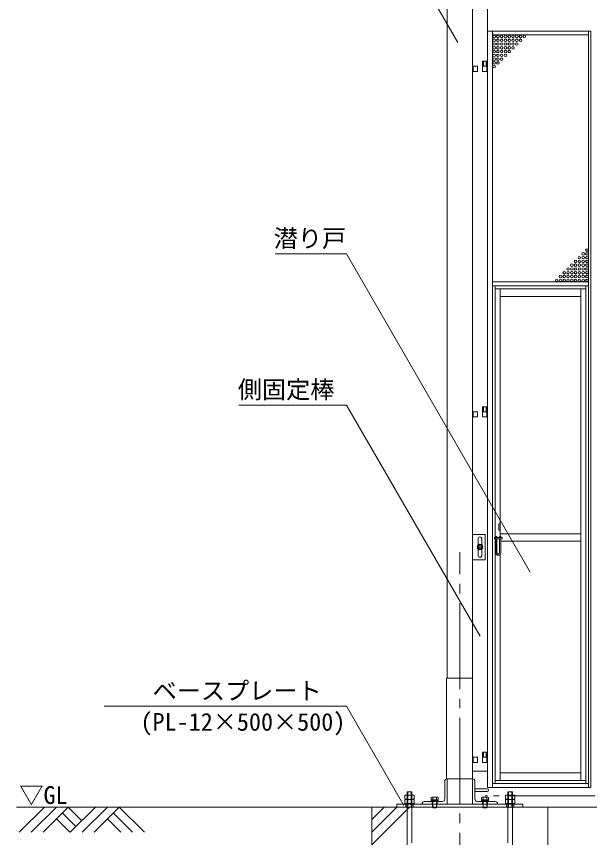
# Model space of a CAD drawing. Units: millimetres, scale not verified. Extents: x -48980 to -28855, y -14438 to 14438.
# Drawn here: x -46792 to -44515, y 3591 to 6851 of the extents above; entities that cross this region are included whole.
import ezdxf
from ezdxf.enums import TextEntityAlignment as Align

# ---------------------------------------------------------------- set-up
doc = ezdxf.new("R2010")
doc.units = ezdxf.units.MM
doc.header["$LTSCALE"] = 38
for name, pattern in [('CHAIN2', [12, 9, -1, 1, -1]), ('DASHED1', [1.8, 1.2, -0.6]), ('DOUBLE_CHAIN2', [12.8, 9, -1, 0.6, -0.6, 0.6, -1])]:
    doc.linetypes.add(name, pattern=pattern)
for name, color, linetype, lineweight in [('0-2_ACCG-3018', 7, 'Continuous', 18), ('0-5_ﾍﾞｰｽﾗｲﾝ', 5, 'Continuous', 18), ('0-6_ﾎﾞﾙﾄ類', 2, 'Continuous', 18), ('0-8_ﾜｲﾔｰﾛｰﾌﾟ', 7, 'DOUBLE_CHAIN2', 18), ('0-9_基礎工事用PCA小', 7, 'Continuous', 18), ('0-C_側固定棒', 7, 'Continuous', 18), ('1-2_通芯', 1, 'CHAIN2', 18), ('1-5_標準ﾊﾟﾈﾙ', 7, 'Continuous', 18), ('1-6_標準柱', 7, 'Continuous', 18), ('1-7_文字', 7, 'Continuous', 18)]:
    doc.layers.add(name, color=color, linetype=linetype, lineweight=lineweight)
doc.styles.add('ＭＳ ゴシック', font='')
doc.styles.get('ＭＳ ゴシック').set_extended_font_data('MS Gothic')

msp = doc.modelspace()

# ---------------------------------------------------------------- linework, layer by layer
at = {"layer": '0-2_ACCG-3018'}
for centre in [(-44893.95, 6771.55), (-44893.95, 6756.55), (-44878.95, 6771.55), (-44878.95, 6756.55), (-44863.95, 6771.55), (-44863.95, 6756.55), (-44848.95, 6771.55), (-44848.95, 6756.55), (-44833.95, 6771.55), (-44833.95, 6756.55), (-44818.95, 6771.55), (-44818.95, 6756.55), (-44803.95, 6771.55), (-44803.95, 6756.55), (-44788.95, 6771.55), (-44788.95, 6756.55), (-44773.95, 6771.55), (-44893.95, 6741.55), (-44893.95, 6726.55), (-44893.95, 6711.55), (-44878.95, 6741.55), (-44878.95, 6726.55), (-44878.95, 6711.55), (-44863.95, 6741.55), (-44863.95, 6726.55), (-44863.95, 6711.55), (-44848.95, 6741.55), (-44848.95, 6726.55), (-44848.95, 6711.55), (-44833.95, 6741.55), (-44833.95, 6726.55), (-44833.95, 6711.55), (-44818.95, 6741.55), (-44818.95, 6726.55), (-44803.95, 6741.55), (-44893.95, 6696.55), (-44893.95, 6681.55), (-44878.95, 6696.55), (-44878.95, 6681.55), (-44863.95, 6696.55), (-44863.95, 6681.55), (-44848.95, 6696.55), (-44893.95, 6666.55), (-44893.95, 6651.55), (-44878.95, 6666.55), (-44540.45, 5908.55), (-44525.45, 5923.55), (-44525.45, 5908.55), (-44585.45, 5863.55), (-44570.45, 5878.55), (-44570.45, 5863.55), (-44555.45, 5893.55), (-44555.45, 5878.55), (-44555.45, 5863.55), (-44540.45, 5893.55), (-44540.45, 5878.55), (-44540.45, 5863.55), (-44525.45, 5893.55), (-44525.45, 5878.55), (-44525.45, 5863.55), (-44615.45, 5833.55), (-44600.45, 5848.55), (-44600.45, 5833.55), (-44585.45, 5848.55), (-44585.45, 5833.55), (-44570.45, 5848.55), (-44570.45, 5833.55), (-44555.45, 5848.55), (-44555.45, 5833.55), (-44540.45, 5848.55), (-44540.45, 5833.55), (-44525.45, 5848.55), (-44525.45, 5833.55), (-44645.45, 5803.55), (-44630.45, 5818.55), (-44630.45, 5803.55), (-44615.45, 5818.55), (-44615.45, 5803.55), (-44600.45, 5818.55), (-44600.45, 5803.55), (-44585.45, 5818.55), (-44585.45, 5803.55), (-44570.45, 5818.55), (-44570.45, 5803.55), (-44555.45, 5818.55), (-44555.45, 5803.55), (-44540.45, 5818.55), (-44540.45, 5803.55), (-44525.45, 5818.55), (-44525.45, 5803.55)]:
    msp.add_circle(centre, 5, dxfattribs=at)
at = {"layer": '0-5_ﾍﾞｰｽﾗｲﾝ'}
msp.add_line((-46791.7, 3712.5), (-39180.2, 3712.5), dxfattribs=at)
at = {"layer": '0-6_ﾎﾞﾙﾄ類'}
for p, q in [((-45239.72, 3744.53), (-45239.72, 3759.1)), ((-45220.68, 3744.53), (-45220.68, 3759.1)), ((-45142.02, 3751.5), (-45143.88, 3750.45)), ((-45143.88, 3750.45), (-45143.88, 3741.7)), ((-45142.02, 3751.5), (-45118.38, 3751.5)), ((-45137.03, 3750.45), (-45137.03, 3741.7)), ((-45123.38, 3750.45), (-45123.38, 3741.7)), ((-45118.38, 3751.5), (-45116.53, 3750.45)), ((-45116.53, 3750.45), (-45116.53, 3741.7)), ((-44942.03, 3751.5), (-44943.88, 3750.45)), ((-44943.88, 3750.45), (-44943.88, 3741.7)), ((-44942.03, 3751.5), (-44918.38, 3751.5)), ((-44937.03, 3750.45), (-44937.03, 3741.7)), ((-44923.38, 3750.45), (-44923.38, 3741.7)), ((-44918.38, 3751.5), (-44916.53, 3750.45)), ((-44916.53, 3750.45), (-44916.53, 3741.7)), ((-44839.72, 3744.53), (-44839.72, 3759.1)), ((-44820.68, 3744.53), (-44820.68, 3759.1)), ((-45239.72, 3741.67), (-45239.72, 3727.1)), ((-45220.68, 3741.67), (-45220.68, 3727.1)), ((-45143.88, 3741.7), (-45116.53, 3741.7)), ((-45141.45, 3741.5), (-45118.95, 3741.5)), ((-45138.2, 3712.5), (-45138.2, 3734.5)), ((-45136.97, 3709.7), (-45136.97, 3734.5)), ((-45131.4, 3738.5), (-45130.32, 3734.5)), ((-45130.07, 3738.5), (-45129, 3734.5)), ((-45122.2, 3712.5), (-45122.2, 3734.5)), ((-44943.88, 3741.7), (-44916.53, 3741.7)), ((-44941.45, 3741.5), (-44918.95, 3741.5)), ((-44938.2, 3712.5), (-44938.2, 3734.5)), ((-44936.97, 3709.7), (-44936.97, 3734.5)), ((-44931.4, 3738.5), (-44930.33, 3734.5)), ((-44930.08, 3738.5), (-44929, 3734.5)), ((-44922.2, 3712.5), (-44922.2, 3734.5)), ((-44839.72, 3741.67), (-44839.72, 3727.1)), ((-44820.68, 3741.67), (-44820.68, 3727.1)), ((-45138.2, 3712.5), (-45136.97, 3709.7)), ((-44938.2, 3712.5), (-44936.97, 3709.7))]:
    msp.add_line(p, q, dxfattribs=at)
for points in [[(-44955.1, 4753.55), (-44960.03, 4745.05), (-44955.1, 4736.55), (-44945.3, 4736.55), (-44940.38, 4745.05), (-44945.3, 4753.55)], [(-45248.67, 3744.53), (-45248.67, 3759.1), (-45211.72, 3759.1), (-45211.72, 3744.53), (-45214.2, 3743.1), (-45246.2, 3743.1)], [(-44811.73, 3744.53), (-44811.73, 3759.1), (-44848.68, 3759.1), (-44848.68, 3744.53), (-44846.2, 3743.1), (-44814.2, 3743.1)], [(-45248.67, 3741.67), (-45248.67, 3727.1), (-45211.72, 3727.1), (-45211.72, 3741.67), (-45214.2, 3743.1), (-45246.2, 3743.1)], [(-45248.2, 3727.1), (-45212.2, 3727.1), (-45212.2, 3724.5), (-45248.2, 3724.5)], [(-45116.2, 3741.5), (-45116.2, 3738.5), (-45144.2, 3738.5), (-45144.2, 3741.5)], [(-45144.2, 3738.5), (-45116.2, 3738.5), (-45116.2, 3734.5), (-45144.2, 3734.5)], [(-44916.2, 3741.5), (-44916.2, 3738.5), (-44944.2, 3738.5), (-44944.2, 3741.5)], [(-44944.2, 3738.5), (-44916.2, 3738.5), (-44916.2, 3734.5), (-44944.2, 3734.5)], [(-44811.73, 3741.67), (-44811.73, 3727.1), (-44848.68, 3727.1), (-44848.68, 3741.67), (-44846.2, 3743.1), (-44814.2, 3743.1)], [(-44812.2, 3727.1), (-44848.2, 3727.1), (-44848.2, 3724.5), (-44812.2, 3724.5)]]:
    msp.add_lwpolyline(points, close=True, dxfattribs=at)
for points in [[(-45136.97, 3709.7), (-45123.42, 3709.7), (-45123.42, 3734.5)], [(-44936.97, 3709.7), (-44923.43, 3709.7), (-44923.43, 3734.5)], [(-45138.2, 3712.5), (-45122.2, 3712.5), (-45123.42, 3709.7)], [(-44938.2, 3712.5), (-44922.2, 3712.5), (-44923.43, 3709.7)]]:
    msp.add_lwpolyline(points, dxfattribs=at)
for radius in [11, 8.5, 4.75, 4.22]:
    msp.add_circle((-44950.2, 4745.05), radius, dxfattribs=at)
for centre, radius, start, end in [((-44950.2, 4745.05), 8.9, 132.757, 167.243), ((-44950.2, 4745.05), 8.9, 192.757, 227.243), ((-44950.2, 4745.05), 8.9, 72.757, 107.243), ((-44950.2, 4745.05), 8.9, 252.757, 287.243), ((-44950.2, 4745.05), 8.9, 12.757, 47.243), ((-44950.2, 4745.05), 8.9, 312.757, 347.243), ((-45140.45, 3745.45), 6.05, 55.616, 124.384), ((-45130.2, 3728.88), 22.62, 72.412, 107.588), ((-45119.95, 3745.45), 6.05, 55.616, 124.384), ((-44940.45, 3745.45), 6.05, 55.616, 124.384), ((-44930.2, 3728.88), 22.62, 72.412, 107.588), ((-44919.95, 3745.45), 6.05, 55.616, 124.384), ((-45244.2, 3752.28), 8.95, 240, 300), ((-45244.2, 3733.93), 8.95, 60, 120), ((-45230.2, 3775.55), 32.45, 252.932, 287.068), ((-45230.2, 3710.65), 32.45, 72.932, 107.068), ((-45216.2, 3752.28), 8.95, 239.975, 300.025), ((-45216.2, 3733.93), 8.95, 59.975, 120.025), ((-45141.45, 3741.7), 0.2, 180, 270), ((-45118.95, 3741.7), 0.2, 270, 0), ((-44941.45, 3741.7), 0.2, 180, 270), ((-44918.95, 3741.7), 0.2, 270, 0), ((-44844.2, 3752.28), 8.95, 239.975, 300.025), ((-44844.2, 3733.93), 8.95, 59.975, 120.025), ((-44830.2, 3775.55), 32.45, 252.932, 287.068), ((-44830.2, 3710.65), 32.45, 72.932, 107.068), ((-44816.2, 3752.28), 8.95, 240, 300), ((-44816.2, 3733.93), 8.95, 60, 120)]:
    msp.add_arc(centre, radius, start, end, dxfattribs=at)
at = {"layer": '0-8_ﾜｲﾔｰﾛｰﾌﾟ'}
msp.add_line((-39630.2, 3757.5), (-44930.2, 3757.5), dxfattribs=at)
at = {"layer": '0-9_基礎工事用PCA小', "color": 4, "linetype": 'DASHED1', "lineweight": 9}
for p, q in [((-45244.9, 3724.5), (-45244.9, 3712.5)), ((-45215.2, 3724.5), (-45215.2, 3712.5)), ((-45138.2, 3724.5), (-45138.2, 3712.5)), ((-45122.2, 3724.5), (-45122.2, 3712.5)), ((-44938.2, 3724.5), (-44938.2, 3712.5)), ((-44922.2, 3724.5), (-44922.2, 3712.5)), ((-44845.2, 3724.5), (-44845.2, 3712.5)), ((-44815.2, 3724.5), (-44815.2, 3712.5))]:
    msp.add_line(p, q, dxfattribs=at)
at = {"layer": '0-9_基礎工事用PCA小'}
for p, q in [((-45380.2, 3562.5), (-45230.2, 3712.5)), ((-45380.2, 3612.5), (-45280.2, 3712.5)), ((-45380.2, 3662.5), (-45330.2, 3712.5)), ((-45239.72, 3712.5), (-45220.68, 3712.5)), ((-44820.68, 3712.5), (-44839.72, 3712.5))]:
    msp.add_line(p, q, dxfattribs=at)
for points in [[(-45239.72, 3195.55), (-45239.72, 3772.5), (-45220.68, 3772.5), (-45220.68, 3570.5)], [(-45239.72, 3710), (-45237.23, 3712.5), (-45237.23, 3772.5), (-45223.17, 3772.5), (-45223.17, 3712.5), (-45220.68, 3710)], [(-44820.68, 3195.55), (-44820.68, 3772.5), (-44839.72, 3772.5), (-44839.72, 3570.5)], [(-44820.68, 3710), (-44823.17, 3712.5), (-44823.17, 3772.5), (-44837.22, 3772.5), (-44837.22, 3712.5), (-44839.72, 3710)]]:
    msp.add_lwpolyline(points, dxfattribs=at)
for points in [[(-45280.2, 3712.5), (-44780.2, 3712.5), (-44780.2, 3724.5), (-45280.2, 3724.5)], [(-45380.2, 2812.5), (-44680.2, 2812.5), (-44680.2, 3712.5), (-45380.2, 3712.5)]]:
    msp.add_lwpolyline(points, close=True, dxfattribs=at)
at = {"layer": '0-C_側固定棒'}
for p, q in [((-44920.2, 5301.55), (-44920.2, 6653.05)), ((-44920.2, 3930.05), (-44920.2, 5281.55))]:
    msp.add_line(p, q, dxfattribs=at)
msp.add_lwpolyline([(-44920.2, 6673.05), (-44920.2, 7525.05), (-44980.2, 7525.05), (-44980.2, 3855.05), (-44920.2, 3855.05), (-44920.2, 3910.05)], dxfattribs=at)
for points in [[(-44977.85, 6633.05), (-44960.55, 6633.05), (-44960.55, 6653.05), (-44977.85, 6653.05)], [(-44939.85, 6633.05), (-44922.55, 6633.05), (-44922.55, 6653.05), (-44939.85, 6653.05)], [(-44977.85, 5261.55), (-44960.55, 5261.55), (-44960.55, 5281.55), (-44977.85, 5281.55)], [(-44939.85, 5261.55), (-44922.55, 5261.55), (-44922.55, 5281.55), (-44939.85, 5281.55)], [(-44977.85, 3890.05), (-44960.55, 3890.05), (-44960.55, 3910.05), (-44977.85, 3910.05)], [(-44939.85, 3890.05), (-44922.55, 3890.05), (-44922.55, 3910.05), (-44939.85, 3910.05)]]:
    msp.add_lwpolyline(points, close=True, dxfattribs=at)
at = {"layer": '1-2_通芯'}
msp.add_line((-45030.2, 2812.5), (-45030.2, 4724.5), dxfattribs=at)
at = {"layer": '1-5_標準ﾊﾟﾈﾙ', "color": 4, "linetype": 'DASHED1', "lineweight": 9}
for p, q in [((-44936.7, 6673.05), (-44936.7, 6653.05)), ((-44925.7, 6673.05), (-44925.7, 6653.05)), ((-44936.7, 5301.55), (-44936.7, 5281.55)), ((-44925.7, 5301.55), (-44925.7, 5281.55)), ((-44936.7, 3930.05), (-44936.7, 3910.05)), ((-44925.7, 3930.05), (-44925.7, 3910.05))]:
    msp.add_line(p, q, dxfattribs=at)
at = {"layer": '1-5_標準ﾊﾟﾈﾙ'}
for p, q in [((-44923.5, 6673.05), (-44923.5, 6653.05)), ((-44923.5, 5301.55), (-44923.5, 5281.55)), ((-44887.7, 4722.05), (-44887.7, 4777.05)), ((-44882.7, 4777.05), (-44882.7, 4722.05)), ((-44872.7, 4722.05), (-44872.7, 4777.05)), ((-44867.7, 4777.05), (-44867.7, 4722.05)), ((-44923.5, 3930.05), (-44923.5, 3910.05))]:
    msp.add_line(p, q, dxfattribs=at)
for points in [[(-44919.7, 6793.05), (-44899.95, 6793.05), (-44899.95, 3790.05), (-44919.7, 3790.05)], [(-44519.45, 6793.05), (-44899.95, 6793.05), (-44899.95, 6777.55), (-44519.45, 6777.55)], [(-44510.2, 6793.05), (-44519.45, 6793.05), (-44519.45, 3790.05), (-44510.2, 3790.05)], [(-44519.45, 5797.55), (-44899.95, 5797.55), (-44899.95, 5781.55), (-44519.45, 5781.55)], [(-44899.95, 3805.55), (-44889.7, 3805.55), (-44889.7, 5781.55), (-44899.95, 5781.55)], [(-44519.45, 3805.55), (-44529.7, 3805.55), (-44529.7, 5781.55), (-44519.45, 5781.55)], [(-44869.7, 5769.05), (-44549.7, 5769.05), (-44549.7, 5739.05), (-44869.7, 5739.05)], [(-44529.7, 5769.05), (-44549.7, 5769.05), (-44549.7, 3818.05), (-44529.7, 3818.05)], [(-44869.7, 4812.05), (-44874.7, 4812.05), (-44874.7, 4837.05), (-44869.7, 4837.05)], [(-44892.7, 4782.05), (-44862.7, 4782.05), (-44862.7, 4777.05), (-44892.7, 4777.05)], [(-44869.7, 3818.05), (-44549.7, 3818.05), (-44549.7, 3848.05), (-44869.7, 3848.05)], [(-44519.45, 3790.05), (-44899.95, 3790.05), (-44899.95, 3805.55), (-44519.45, 3805.55)]]:
    msp.add_lwpolyline(points, close=True, dxfattribs=at)
for points in [[(-44919.7, 6653.05), (-44939.7, 6653.05), (-44939.7, 6673.05), (-44919.7, 6673.05)], [(-44889.7, 4782.05), (-44889.7, 5769.05), (-44869.7, 5769.05), (-44869.7, 4787.05)], [(-44919.7, 5281.55), (-44939.7, 5281.55), (-44939.7, 5301.55), (-44919.7, 5301.55)], [(-44869.7, 4787.05), (-44869.7, 4797.55), (-44549.7, 4797.55), (-44549.7, 4767.55), (-44867.7, 4767.55)], [(-44869.7, 4716.05), (-44869.7, 3818.05), (-44889.7, 3818.05), (-44889.7, 4777.05)], [(-44887.7, 4782.05), (-44887.7, 4787.05), (-44882.7, 4787.05), (-44882.7, 4782.05)], [(-44872.7, 4782.05), (-44872.7, 4787.05), (-44867.7, 4787.05), (-44867.7, 4782.05)], [(-44919.7, 3910.05), (-44939.7, 3910.05), (-44939.7, 3930.05), (-44919.7, 3930.05)]]:
    msp.add_lwpolyline(points, dxfattribs=at)
for radius in [10, 5]:
    msp.add_arc((-44877.7, 4722.05), radius, 180, 0, dxfattribs=at)
at = {"layer": '1-6_標準柱'}
for p, q in [((-45080.2, 4224.5), (-45080.2, 7674.5)), ((-44980.2, 4224.5), (-44980.2, 7674.5)), ((-44957.7, 4753.1), (-44957.7, 4777.5)), ((-44942.7, 4777.5), (-44942.7, 4753.1)), ((-44957.7, 4711.5), (-44957.7, 4737.02)), ((-44942.7, 4737.02), (-44942.7, 4711.5)), ((-45090.2, 3814.5), (-45090.2, 3744.5)), ((-44970.2, 3814.5), (-44970.2, 3744.5)), ((-45100.2, 3734.5), (-45170.2, 3734.5)), ((-44980.2, 3724.5), (-45080.2, 3724.5)), ((-44960.2, 3734.5), (-44890.2, 3734.5))]:
    msp.add_line(p, q, dxfattribs=at)
at = {"layer": '1-6_標準柱', "color": 4, "linetype": 'DASHED1', "lineweight": 9}
for p, q in [((-45140.2, 3734.5), (-45140.2, 3724.5)), ((-45120.2, 3734.5), (-45120.2, 3724.5)), ((-44940.2, 3734.5), (-44940.2, 3724.5)), ((-44920.2, 3734.5), (-44920.2, 3724.5))]:
    msp.add_line(p, q, dxfattribs=at)
at = {"layer": '1-6_標準柱'}
for points in [[(-44980.2, 4794.5), (-44930.2, 4794.5), (-44930.2, 4694.5), (-44980.2, 4694.5)], [(-45083.4, 4224.5), (-44980.2, 4224.5), (-44980.2, 3824.5), (-45083.4, 3824.5)]]:
    msp.add_lwpolyline(points, close=True, dxfattribs=at)
for points in [[(-45180.2, 3724.5), (-45080.2, 3724.5), (-45080.2, 3824.5)], [(-44880.2, 3724.5), (-44980.2, 3724.5), (-44980.2, 3824.5)], [(-44921.2, 3784.5), (-44970.2, 3784.5), (-44970.2, 3774.5), (-44921.2, 3774.5)]]:
    msp.add_lwpolyline(points, dxfattribs=at)
for centre, radius, start, end in [((-44950.2, 4777.5), 7.5, 0, 180), ((-44950.2, 4711.5), 7.5, 180, 0), ((-45080.2, 3814.5), 10, 90, 180), ((-44980.2, 3814.5), 10, 0, 90), ((-44921.2, 3779.5), 5, 270, 90), ((-45170.2, 3724.5), 10, 90, 180), ((-45100.2, 3744.5), 10, 270, 0), ((-44960.2, 3744.5), 10, 180, 270), ((-44890.2, 3724.5), 10, 0, 90)]:
    msp.add_arc(centre, radius, start, end, dxfattribs=at)
at = {"layer": '1-7_文字'}
for p, q in [((-45038.8, 6747.95), (-45480.2, 7512.5)), ((-45764.1, 5908.45), (-45480.55, 5908.45)), ((-45480.2, 5908.45), (-45480.55, 5908.45)), ((-44750.8, 4645.1), (-45480.2, 5908.45)), ((-45908.62, 5308.45), (-45480.2, 5308.45)), ((-45479.85, 5308.45), (-45480.2, 5308.45)), ((-44949.85, 4390.48), (-45479.85, 5308.45)), ((-46442.93, 4112.5), (-45480.55, 4112.5)), ((-45480.2, 4112.5), (-45480.55, 4112.5)), ((-45252.72, 3718.5), (-45480.2, 4112.5)), ((-46679.97, 3712.5), (-46780.2, 3612.28)), ((-46632.72, 3712.5), (-46732.95, 3612.28)), ((-46585.48, 3712.5), (-46685.7, 3612.28)), ((-46609.1, 3688.88), (-46555.1, 3634.88)), ((-46585.48, 3712.5), (-46531.47, 3658.5)), ((-46477.47, 3712.5), (-46577.7, 3612.28)), ((-46430.22, 3712.5), (-46530.45, 3612.28)), ((-46382.97, 3712.5), (-46483.2, 3612.28)), ((-46406.6, 3688.88), (-46329.97, 3612.28)), ((-46382.97, 3712.5), (-46282.72, 3612.28)), ((-46632.72, 3665.25), (-46579.73, 3612.28)), ((-46430.22, 3665.25), (-46377.23, 3612.28))]:
    msp.add_line(p, q, dxfattribs=at)

# ---------------------------------------------------------------- texts
at = {"layer": '1-7_文字', "style": 'ＭＳ ゴシック'}
for s, p in [('潜り戸', (-45769.62, 5913.85)), ('側固定棒', (-45912.45, 5313.85)), ('\u3000\u3000ベースプレート\u3000\u3000\u3000', (-46442.93, 4117.9)), ('(PL-12×500×500)', (-46298.9, 3994.43)), ('▽GL', (-46780.2, 3703.9))]:
    msp.add_text(s, height=70.38, dxfattribs=at).set_placement(p, align=Align.BOTTOM_LEFT)

doc.saveas('drawing.dxf')
